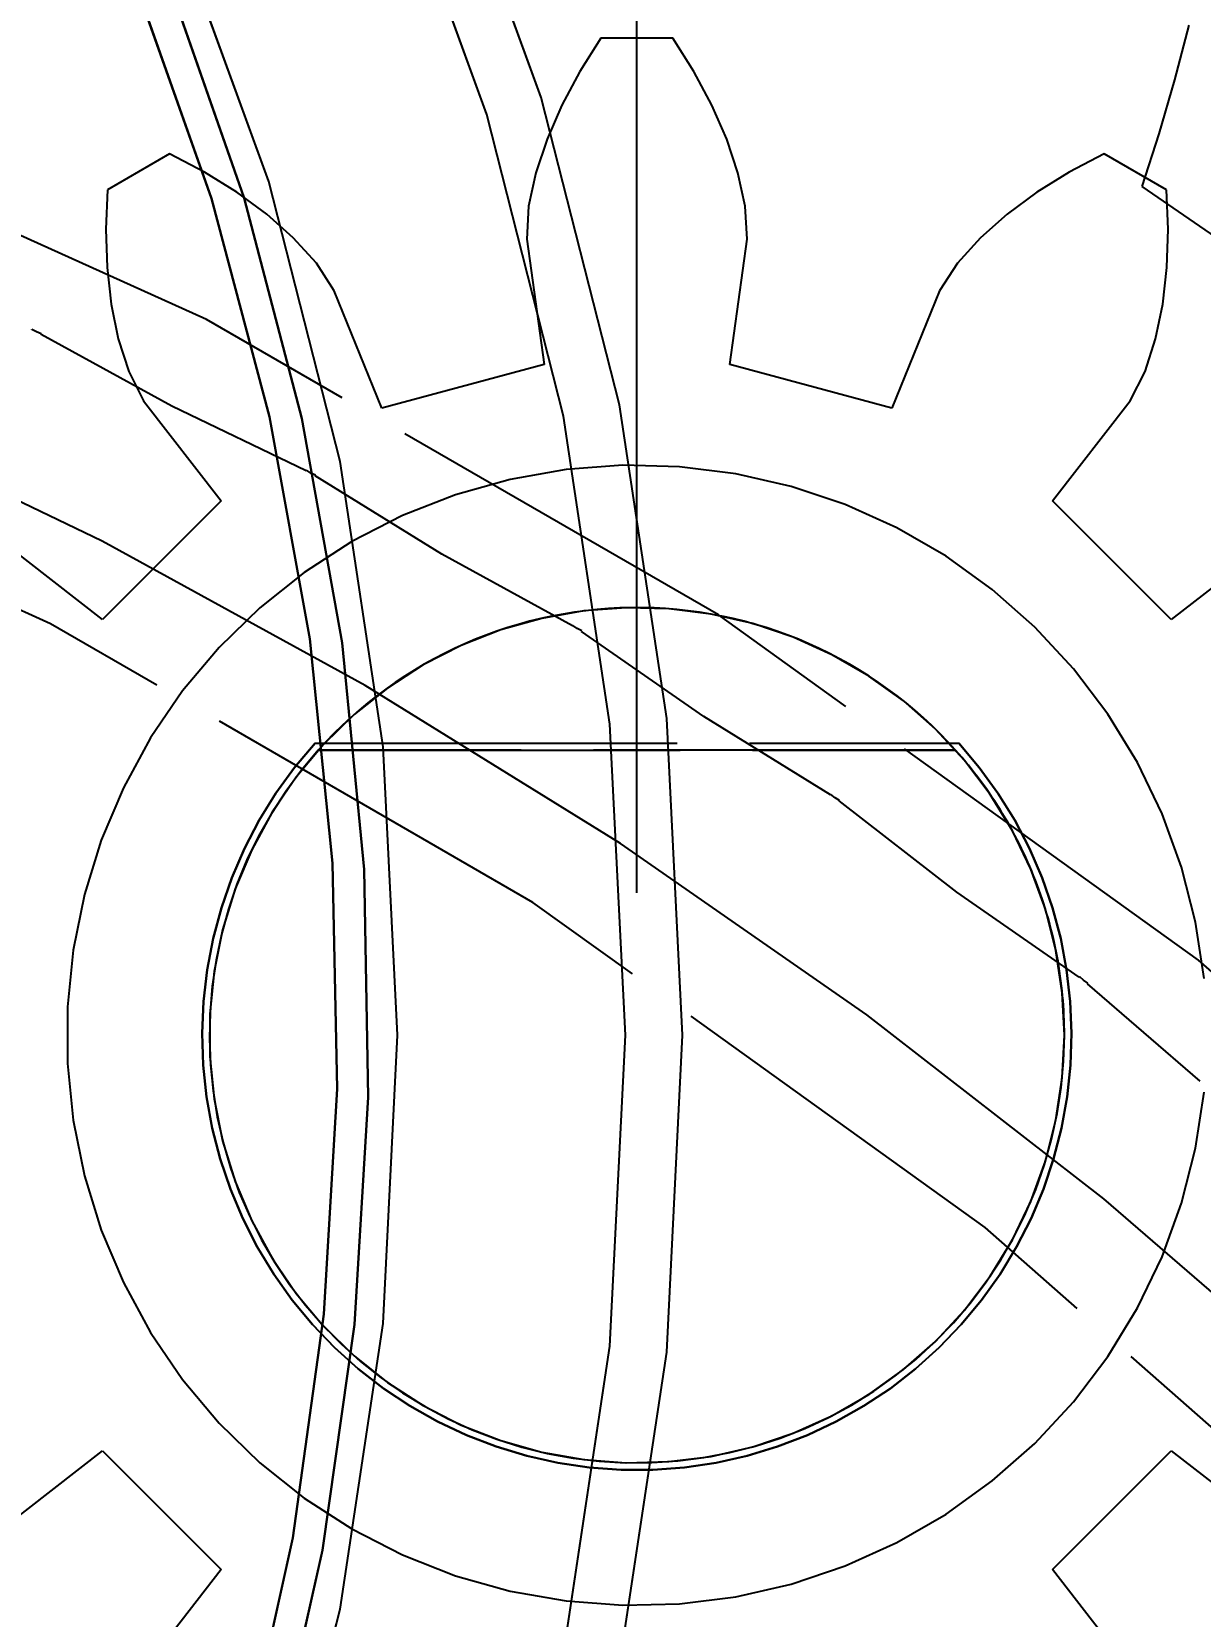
# Model space of a CAD drawing. Header units: millimetres. Extents: x -9 to 243, y -53 to 196.
# Drawn here: x 34.13 to 38.23, y 143.66 to 149.22 of the extents above; entities that cross this region are included whole.
import ezdxf

# ---------------------------------------------------------------- set-up
doc = ezdxf.new("R2010")
doc.units = ezdxf.units.MM
doc.linetypes.add('DASHED', pattern=[1.524, 1.27, -0.254])
for name, color, linetype in [('DIMS', 3, 'CONTINUOUS'), ('HIDDEN', 8, 'DASHED'), ('VISIBLE', 7, 'CONTINUOUS')]:
    doc.layers.add(name, color=color, linetype=linetype)
doc.styles.add('OpenSansCondensed-Light', font='OpenSansCondensed-Light.ttf')
doc.dimstyles.new('EZDXF', dxfattribs={"dimtxt": 0.25, "dimasz": 0.175, "dimexe": 0.375, "dimexo": 0.125, "dimgap": 0.1, "dimtad": 1, "dimlfac": 100, "dimzin": 12, "dimdsep": 46, "dimtxsty": 'OpenSansCondensed-Light', "dimblk": 'ARCHTICK', "dimcen": 2.5, "dimazin": 3, "dimtfac": 0.5, "dimtmove": 2, "dimatfit": 3})

# ---------------------------------------------------------------- blocks, each defined once
blk = doc.blocks.new('_ARCHTICK')
at = {"color": 0, "linetype": 'BYBLOCK', "const_width": 0.15}
blk.add_lwpolyline([(-0.5, -0.5), (0.5, 0.5)], dxfattribs=at)

msp = doc.modelspace()

# ---------------------------------------------------------------- linework, layer by layer
at = {"layer": 'HIDDEN'}
for points in [[(36.41, 145.7), (36.35454, 146.81118), (36.18872, 147.91131), (35.91419, 148.98947), (35.53367, 150.03493), (35.05095, 151.03731), (34.47082, 151.98665), (33.79906, 152.87351), (33.04232, 153.68907), (32.20815, 154.42524), (31.30482, 155.07469)], [(36.21, 145.7), (36.15554, 146.79126), (35.99269, 147.87168), (35.72308, 148.93052), (35.34938, 149.95725), (34.87531, 150.94166), (34.30558, 151.87399), (33.64585, 152.74495), (32.90268, 153.5459), (32.08345, 154.26887), (31.19631, 154.90668)], [(32.70194, 138.94188), (33.21478, 139.55461), (33.67737, 140.2061), (34.0868, 140.89224), (34.44049, 141.60872), (34.73619, 142.35101), (34.97206, 143.11442), (35.14659, 143.89415), (35.25869, 144.68526), (35.30765, 145.48278), (35.29317, 146.28167), (35.21533, 147.07689), (35.07462, 147.86342), (34.87194, 148.6363), (34.60856, 149.39066), (34.28614, 150.12174), (33.90671, 150.82493), (33.47268, 151.49578), (32.98678, 152.13008), (32.45206, 152.72381), (31.87192, 153.27323), (31.25, 153.77487)], [(32.07613, 138.46077), (32.63003, 139.02635), (33.13722, 139.63417), (33.59448, 140.2804), (33.99892, 140.96093), (34.34798, 141.67146), (34.63945, 142.40748), (34.87149, 143.16436), (35.04261, 143.93728), (35.15176, 144.72136), (35.19822, 145.51163), (35.18171, 146.3031), (35.10233, 147.09075), (34.96058, 147.86959), (34.75737, 148.63471), (34.49397, 149.38124), (34.17206, 150.10448), (33.79367, 150.79983), (33.3612, 151.4629), (32.87738, 152.08949), (32.34528, 152.67563), (31.76827, 153.21762), (31.15, 153.71202)], [(35.41, 145.7), (35.35951, 146.71161), (35.20855, 147.71316), (34.95862, 148.69471), (34.6122, 149.6465), (34.17273, 150.55906), (33.64459, 151.42333), (33.03301, 152.23072), (32.34409, 152.97321), (31.58466, 153.64341)], [(46.05207, 129.7), (45.9487, 131.77122), (45.63961, 133.82185), (45.12789, 135.83152), (44.41861, 137.78025), (43.51882, 139.64867), (42.43747, 141.41822), (41.18531, 143.07131), (39.77477, 144.59151), (38.21988, 145.96371), (36.53608, 147.17428), (34.74012, 148.21117), (32.84985, 149.0641), (30.88404, 149.72457), (28.86224, 150.18604), (26.80454, 150.4439), (24.73139, 150.4956), (22.66339, 150.34063), (20.6211, 149.98052), (18.62482, 149.41885), (16.69438, 148.66121), (14.84897, 147.71512), (13.10693, 146.58999)], [(46.05207, 129.7), (45.9487, 131.77122), (45.63961, 133.82185), (45.12789, 135.83152), (44.41861, 137.78025), (43.51882, 139.64867), (42.43747, 141.41822), (41.18531, 143.07131), (39.77477, 144.59151), (38.21988, 145.96371), (36.53608, 147.17428), (34.74012, 148.21117), (32.84985, 149.0641), (30.88404, 149.72457), (28.86224, 150.18604), (26.80454, 150.4439), (24.73139, 150.4956), (22.66339, 150.34063), (20.6211, 149.98052), (18.62482, 149.41885), (16.69438, 148.66121), (14.84897, 147.71512), (13.10693, 146.58999)], [(44.85207, 129.7), (44.75466, 131.65174), (44.46341, 133.58407), (43.9812, 135.47781), (43.31284, 137.31412), (42.46496, 139.07477), (41.44599, 140.74224), (40.26605, 142.29997), (38.93688, 143.73247), (37.47169, 145.02551), (35.88503, 146.16624), (34.19267, 147.14333), (32.41144, 147.94705), (30.55903, 148.56942), (28.65386, 149.00427), (26.71486, 149.24726), (24.76131, 149.29597), (22.81261, 149.14994), (20.88813, 148.8106), (19.007, 148.28134), (17.18792, 147.5674), (15.44897, 146.67589), (13.80742, 145.61566), (12.27959, 144.39726)], [(44.85207, 129.7), (44.75466, 131.65174), (44.46341, 133.58407), (43.9812, 135.47781), (43.31284, 137.31412), (42.46496, 139.07477), (41.44599, 140.74224), (40.26605, 142.29997), (38.93688, 143.73247), (37.47169, 145.02551), (35.88503, 146.16624), (34.19267, 147.14333), (32.41144, 147.94705), (30.55903, 148.56942), (28.65386, 149.00427), (26.71486, 149.24726), (24.76131, 149.29597), (22.81261, 149.14994), (20.88813, 148.8106), (19.007, 148.28134), (17.18792, 147.5674), (15.44897, 146.67589), (13.80742, 145.61566), (12.27959, 144.39726)], [(38.13739, 149.05142), (38.18759, 149.24316)], [(38.13739, 149.05142), (38.18759, 149.24316)], [(36.12397, 149.19773), (36.0499, 149.0806)], [(36.12397, 149.19773), (36.0499, 149.0806)], [(36.37603, 149.19773), (36.12397, 149.19773)], [(36.37603, 149.19773), (36.12397, 149.19773)], [(36.4501, 149.0806), (36.37603, 149.19773)], [(36.4501, 149.0806), (36.37603, 149.19773)], [(36.0499, 149.0806), (35.98671, 148.96242)], [(36.0499, 149.0806), (35.98671, 148.96242)], [(36.51329, 148.96242), (36.4501, 149.0806)], [(36.51329, 148.96242), (36.4501, 149.0806)], [(38.08245, 148.86265), (38.13739, 149.05142)], [(38.08245, 148.86265), (38.13739, 149.05142)], [(35.98671, 148.96242), (35.93492, 148.84379)], [(35.98671, 148.96242), (35.93492, 148.84379)], [(36.56508, 148.84379), (36.51329, 148.96242)], [(36.56508, 148.84379), (36.51329, 148.96242)], [(35.93492, 148.84379), (35.89542, 148.72534)], [(35.93492, 148.84379), (35.89542, 148.72534)], [(36.60458, 148.72534), (36.56508, 148.84379)], [(36.60458, 148.72534), (36.56508, 148.84379)], [(38.02246, 148.67709), (38.08245, 148.86265)], [(38.02246, 148.67709), (38.08245, 148.86265)], [(34.61028, 148.79214), (34.39199, 148.66611)], [(34.61028, 148.79214), (34.39199, 148.66611)], [(34.73299, 148.72773), (34.61028, 148.79214)], [(34.73299, 148.72773), (34.61028, 148.79214)], [(37.88972, 148.79214), (37.76701, 148.72773)], [(37.88972, 148.79214), (37.76701, 148.72773)], [(38.10801, 148.66611), (37.88972, 148.79214)], [(38.10801, 148.66611), (37.88972, 148.79214)], [(34.84681, 148.65698), (34.73299, 148.72773)], [(34.84681, 148.65698), (34.73299, 148.72773)], [(35.89542, 148.72534), (35.86987, 148.60782)], [(35.89542, 148.72534), (35.86987, 148.60782)], [(36.63013, 148.60782), (36.60458, 148.72534)], [(36.63013, 148.60782), (36.60458, 148.72534)], [(37.76701, 148.72773), (37.65319, 148.65698)], [(37.76701, 148.72773), (37.65319, 148.65698)], [(34.39199, 148.66611), (34.38641, 148.52763)], [(34.39199, 148.66611), (34.38641, 148.52763)], [(34.95097, 148.58014), (34.84681, 148.65698)], [(34.95097, 148.58014), (34.84681, 148.65698)], [(37.65319, 148.65698), (37.54903, 148.58014)], [(37.65319, 148.65698), (37.54903, 148.58014)], [(38.36853, 148.43952), (38.02246, 148.67709)], [(38.36853, 148.43952), (38.02246, 148.67709)], [(38.11359, 148.52763), (38.10801, 148.66611)], [(38.11359, 148.52763), (38.10801, 148.66611)], [(35.86987, 148.60782), (35.86368, 148.49248)], [(35.86987, 148.60782), (35.86368, 148.49248)], [(36.63632, 148.49248), (36.63013, 148.60782)], [(36.63632, 148.49248), (36.63013, 148.60782)], [(35.04441, 148.49732), (34.95097, 148.58014)], [(35.04441, 148.49732), (34.95097, 148.58014)], [(37.54903, 148.58014), (37.45559, 148.49732)], [(37.54903, 148.58014), (37.45559, 148.49732)], [(34.38641, 148.52763), (34.39077, 148.39369)], [(34.38641, 148.52763), (34.39077, 148.39369)], [(35.12529, 148.40831), (35.04441, 148.49732)], [(35.12529, 148.40831), (35.04441, 148.49732)], [(35.86368, 148.49248), (35.92453, 148.05259)], [(35.86368, 148.49248), (35.92453, 148.05259)], [(36.57547, 148.05259), (36.63632, 148.49248)], [(36.57547, 148.05259), (36.63632, 148.49248)], [(37.45559, 148.49732), (37.37471, 148.40831)], [(37.45559, 148.49732), (37.37471, 148.40831)], [(38.10923, 148.39369), (38.11359, 148.52763)], [(38.10923, 148.39369), (38.11359, 148.52763)], [(34.39077, 148.39369), (34.40524, 148.26506)], [(34.39077, 148.39369), (34.40524, 148.26506)], [(35.18832, 148.31152), (35.12529, 148.40831)], [(35.18832, 148.31152), (35.12529, 148.40831)], [(37.37471, 148.40831), (37.31168, 148.31152)], [(37.37471, 148.40831), (37.31168, 148.31152)], [(38.09476, 148.26506), (38.10923, 148.39369)], [(38.09476, 148.26506), (38.10923, 148.39369)], [(35.35556, 147.90014), (35.18832, 148.31152)], [(35.35556, 147.90014), (35.18832, 148.31152)], [(37.31168, 148.31152), (37.14444, 147.90014)], [(37.31168, 148.31152), (37.14444, 147.90014)], [(34.40524, 148.26506), (34.43025, 148.14273)], [(34.40524, 148.26506), (34.43025, 148.14273)], [(38.06975, 148.14273), (38.09476, 148.26506)], [(38.06975, 148.14273), (38.09476, 148.26506)], [(34.12651, 148.17451), (34.12744, 148.1762)], [(34.12651, 148.17451), (34.12744, 148.1762)], [(34.14344, 148.16743), (34.12744, 148.1762)], [(34.14344, 148.16743), (34.12744, 148.1762)], [(34.16028, 148.16039), (34.14344, 148.16743)], [(34.16028, 148.16039), (34.14344, 148.16743)], [(34.15953, 148.1586), (34.16028, 148.16039)], [(34.15953, 148.1586), (34.16028, 148.16039)], [(34.61802, 147.90718), (34.15953, 148.1586)], [(34.61802, 147.90718), (34.15953, 148.1586)], [(34.43025, 148.14273), (34.46689, 148.02818)], [(34.43025, 148.14273), (34.46689, 148.02818)], [(38.03311, 148.02818), (38.06975, 148.14273)], [(38.03311, 148.02818), (38.06975, 148.14273)], [(35.92453, 148.05259), (35.35556, 147.90014)], [(35.92453, 148.05259), (35.35556, 147.90014)], [(37.14444, 147.90014), (36.57547, 148.05259)], [(37.14444, 147.90014), (36.57547, 148.05259)], [(34.46689, 148.02818), (34.51919, 147.9252)], [(34.46689, 148.02818), (34.51919, 147.9252)], [(37.98081, 147.9252), (38.03311, 148.02818)], [(37.98081, 147.9252), (38.03311, 148.02818)], [(34.51919, 147.9252), (34.79184, 147.57467)], [(34.51919, 147.9252), (34.79184, 147.57467)], [(37.70816, 147.57467), (37.98081, 147.9252)], [(37.70816, 147.57467), (37.98081, 147.9252)], [(34.37393, 147.43277), (33.42536, 147.88958)], [(34.37393, 147.43277), (33.42536, 147.88958)], [(35.08914, 147.6803), (34.61802, 147.90718)], [(35.08914, 147.6803), (34.61802, 147.90718)], [(38.24006, 145.89914), (38.21034, 146.09629), (38.16115, 146.28951), (38.09295, 146.47687), (38.00644, 146.65651), (37.90248, 146.82664), (37.78209, 146.98558), (37.64647, 147.13173), (37.49698, 147.26366), (37.33509, 147.38005), (37.16242, 147.47974), (36.98068, 147.56175), (36.79168, 147.62525), (36.5973, 147.66962), (36.39946, 147.69441), (36.20014, 147.69938), (36.00131, 147.68448), (35.80496, 147.64986), (35.61303, 147.59585), (35.42743, 147.52301), (35.25, 147.43205), (35.08251, 147.32388), (34.92663, 147.19956), (34.7839, 147.06035), (34.65573, 146.90761), (34.54342, 146.74287), (34.44806, 146.56777), (34.37061, 146.38404), (34.31185, 146.19351), (34.27234, 145.99808), (34.25249, 145.79969), (34.25249, 145.60031), (34.27234, 145.40192), (34.31185, 145.20649), (34.37061, 145.01596), (34.44806, 144.83223), (34.54342, 144.65713), (34.65573, 144.49239), (34.7839, 144.33965), (34.92663, 144.20044), (35.08251, 144.07612), (35.25, 143.96795), (35.42743, 143.87699), (35.61303, 143.80415), (35.80496, 143.75014), (36.00131, 143.71552), (36.20014, 143.70062), (36.39946, 143.70559), (36.5973, 143.73038), (36.79168, 143.77475), (36.98068, 143.83825), (37.16242, 143.92026), (37.33509, 144.01995), (37.49698, 144.13634), (37.64647, 144.26827), (37.78209, 144.41442), (37.90248, 144.57336), (38.00644, 144.74349), (38.09295, 144.92313), (38.16115, 145.11049), (38.21034, 145.30371), (38.24006, 145.50086)], [(38.24006, 145.89914), (38.21034, 146.09629), (38.16115, 146.28951), (38.09295, 146.47687), (38.00644, 146.65651), (37.90248, 146.82664), (37.78209, 146.98558), (37.64647, 147.13173), (37.49698, 147.26366), (37.33509, 147.38005), (37.16242, 147.47974), (36.98068, 147.56175), (36.79168, 147.62525), (36.5973, 147.66962), (36.39946, 147.69441), (36.20014, 147.69938), (36.00131, 147.68448), (35.80496, 147.64986), (35.61303, 147.59585), (35.42743, 147.52301), (35.25, 147.43205), (35.08251, 147.32388), (34.92663, 147.19956), (34.7839, 147.06035), (34.65573, 146.90761), (34.54342, 146.74287), (34.44806, 146.56777), (34.37061, 146.38404), (34.31185, 146.19351), (34.27234, 145.99808), (34.25249, 145.79969), (34.25249, 145.60031), (34.27234, 145.40192), (34.31185, 145.20649), (34.37061, 145.01596), (34.44806, 144.83223), (34.54342, 144.65713), (34.65573, 144.49239), (34.7839, 144.33965), (34.92663, 144.20044), (35.08251, 144.07612), (35.25, 143.96795), (35.42743, 143.87699), (35.61303, 143.80415), (35.80496, 143.75014), (36.00131, 143.71552), (36.20014, 143.70062), (36.39946, 143.70559), (36.5973, 143.73038), (36.79168, 143.77475), (36.98068, 143.83825), (37.16242, 143.92026), (37.33509, 144.01995), (37.49698, 144.13634), (37.64647, 144.26827), (37.78209, 144.41442), (37.90248, 144.57336), (38.00644, 144.74349), (38.09295, 144.92313), (38.16115, 145.11049), (38.21034, 145.30371), (38.24006, 145.50086)], [(35.08914, 147.6803), (35.09016, 147.68194)], [(35.08914, 147.6803), (35.09016, 147.68194)], [(35.10568, 147.67234), (35.09016, 147.68194)], [(35.10568, 147.67234), (35.09016, 147.68194)], [(35.12212, 147.66442), (35.10568, 147.67234)], [(35.12212, 147.66442), (35.10568, 147.67234)], [(35.12128, 147.66268), (35.12212, 147.66442)], [(35.12128, 147.66268), (35.12212, 147.66442)], [(35.56586, 147.3874), (35.12128, 147.66268)], [(35.56586, 147.3874), (35.12128, 147.66268)], [(34.79184, 147.57467), (34.37533, 147.15816)], [(34.79184, 147.57467), (34.37533, 147.15816)], [(38.12467, 147.15816), (37.70816, 147.57467)], [(38.12467, 147.15816), (37.70816, 147.57467)], [(34.37533, 147.15816), (34.0248, 147.43081)], [(34.37533, 147.15816), (34.0248, 147.43081)], [(35.29707, 146.92654), (34.37393, 147.43277)], [(35.29707, 146.92654), (34.37393, 147.43277)], [(38.4752, 147.43081), (38.12467, 147.15816)], [(38.4752, 147.43081), (38.12467, 147.15816)], [(36.02435, 147.13598), (35.56586, 147.3874)], [(36.02435, 147.13598), (35.56586, 147.3874)], [(37.75, 145.7), (37.74255, 145.84935), (37.72026, 145.99722), (37.68336, 146.14213), (37.63221, 146.28265), (37.56733, 146.41738), (37.48936, 146.54498), (37.39907, 146.66418), (37.29736, 146.7738), (37.18523, 146.87275), (37.06382, 146.96004), (36.93432, 147.03481), (36.79801, 147.09631), (36.65626, 147.14394), (36.51047, 147.17721), (36.3621, 147.19581), (36.2126, 147.19953), (36.06348, 147.18836), (35.91622, 147.16239), (35.77227, 147.12189), (35.63307, 147.06726), (35.5, 146.99904), (35.37438, 146.91791), (35.25747, 146.82467), (35.15042, 146.72026), (35.0543, 146.60571), (34.97006, 146.48215), (34.89855, 146.35083), (34.84046, 146.21303), (34.79638, 146.07014), (34.76675, 145.92356), (34.75186, 145.77477), (34.75186, 145.62523), (34.76675, 145.47644), (34.79638, 145.32986), (34.84046, 145.18697), (34.89855, 145.04917), (34.97006, 144.91785), (35.0543, 144.79429), (35.15042, 144.67974), (35.25747, 144.57533), (35.37438, 144.48209), (35.5, 144.40096), (35.63307, 144.33274), (35.77227, 144.27811), (35.91622, 144.23761), (36.06348, 144.21164), (36.2126, 144.20047), (36.3621, 144.20419), (36.51047, 144.22279), (36.65626, 144.25606), (36.79801, 144.30369), (36.93432, 144.36519), (37.06382, 144.43996), (37.18523, 144.52725), (37.29736, 144.6262), (37.39907, 144.73582), (37.48936, 144.85502), (37.56733, 144.98262), (37.63221, 145.11735), (37.68336, 145.25787), (37.72026, 145.40278), (37.74255, 145.55065), (37.75, 145.7)], [(37.75, 145.7), (37.74255, 145.84935), (37.72026, 145.99722), (37.68336, 146.14213), (37.63221, 146.28265), (37.56733, 146.41738), (37.48936, 146.54498), (37.39907, 146.66418), (37.29736, 146.7738), (37.18523, 146.87275), (37.06382, 146.96004), (36.93432, 147.03481), (36.79801, 147.09631), (36.65626, 147.14394), (36.51047, 147.17721), (36.3621, 147.19581), (36.2126, 147.19953), (36.06348, 147.18836), (35.91622, 147.16239), (35.77227, 147.12189), (35.63307, 147.06726), (35.5, 146.99904), (35.37438, 146.91791), (35.25747, 146.82467), (35.15042, 146.72026), (35.0543, 146.60571), (34.97006, 146.48215), (34.89855, 146.35083), (34.84046, 146.21303), (34.79638, 146.07014), (34.76675, 145.92356), (34.75186, 145.77477), (34.75186, 145.62523), (34.76675, 145.47644), (34.79638, 145.32986), (34.84046, 145.18697), (34.89855, 145.04917), (34.97006, 144.91785), (35.0543, 144.79429), (35.15042, 144.67974), (35.25747, 144.57533), (35.37438, 144.48209), (35.5, 144.40096), (35.63307, 144.33274), (35.77227, 144.27811), (35.91622, 144.23761), (36.06348, 144.21164), (36.2126, 144.20047), (36.3621, 144.20419), (36.51047, 144.22279), (36.65626, 144.25606), (36.79801, 144.30369), (36.93432, 144.36519), (37.06382, 144.43996), (37.18523, 144.52725), (37.29736, 144.6262), (37.39907, 144.73582), (37.48936, 144.85502), (37.56733, 144.98262), (37.63221, 145.11735), (37.68336, 145.25787), (37.72026, 145.40278), (37.74255, 145.55065), (37.75, 145.7)], [(37.75, 145.7), (37.74255, 145.84935), (37.72026, 145.99722), (37.68336, 146.14213), (37.63221, 146.28265), (37.56733, 146.41738), (37.48936, 146.54498), (37.39907, 146.66418), (37.29736, 146.7738), (37.18523, 146.87275), (37.06382, 146.96004), (36.93432, 147.03481), (36.79801, 147.09631), (36.65626, 147.14394), (36.51047, 147.17721), (36.3621, 147.19581), (36.2126, 147.19953), (36.06348, 147.18836), (35.91622, 147.16239), (35.77227, 147.12189), (35.63307, 147.06726), (35.5, 146.99904), (35.37438, 146.91791), (35.25747, 146.82467), (35.15042, 146.72026), (35.0543, 146.60571), (34.97006, 146.48215), (34.89855, 146.35083), (34.84046, 146.21303), (34.79638, 146.07014), (34.76675, 145.92356), (34.75186, 145.77477), (34.75186, 145.62523), (34.76675, 145.47644), (34.79638, 145.32986), (34.84046, 145.18697), (34.89855, 145.04917), (34.97006, 144.91785), (35.0543, 144.79429), (35.15042, 144.67974), (35.25747, 144.57533), (35.37438, 144.48209), (35.5, 144.40096), (35.63307, 144.33274), (35.77227, 144.27811), (35.91622, 144.23761), (36.06348, 144.21164), (36.2126, 144.20047), (36.3621, 144.20419), (36.51047, 144.22279), (36.65626, 144.25606), (36.79801, 144.30369), (36.93432, 144.36519), (37.06382, 144.43996), (37.18523, 144.52725), (37.29736, 144.6262), (37.39907, 144.73582), (37.48936, 144.85502), (37.56733, 144.98262), (37.63221, 145.11735), (37.68336, 145.25787), (37.72026, 145.40278), (37.74255, 145.55065), (37.75, 145.7)], [(37.36803, 146.7), (37.34094, 146.72949), (37.31306, 146.75825), (37.28443, 146.78625), (37.25506, 146.81348), (37.22498, 146.83992), (37.1942, 146.86554), (37.16274, 146.89033), (37.13064, 146.91428), (37.09791, 146.93736), (37.06457, 146.95955), (37.03065, 146.98085), (36.99618, 147.00124), (36.96118, 147.02069), (36.92566, 147.03921), (36.88967, 147.05677), (36.85322, 147.07336), (36.81634, 147.08898), (36.77905, 147.1036), (36.74139, 147.11723), (36.70338, 147.12984), (36.66505, 147.14144), (36.62642, 147.152), (36.58752, 147.16153), (36.54838, 147.17002), (36.50903, 147.17747), (36.46949, 147.18385), (36.4298, 147.18919), (36.38997, 147.19345), (36.35005, 147.19666), (36.31006, 147.1988), (36.27002, 147.19987), (36.22998, 147.19987), (36.18994, 147.1988), (36.14995, 147.19666), (36.11003, 147.19345), (36.0702, 147.18919), (36.03051, 147.18385), (35.99097, 147.17747), (35.95162, 147.17002), (35.91248, 147.16153), (35.87358, 147.152), (35.83495, 147.14144), (35.79662, 147.12984), (35.75861, 147.11723), (35.72095, 147.1036), (35.68366, 147.08898), (35.64678, 147.07336), (35.61033, 147.05677), (35.57434, 147.03921), (35.53882, 147.02069), (35.50382, 147.00124), (35.46935, 146.98085), (35.43543, 146.95955), (35.40209, 146.93736), (35.36936, 146.91428), (35.33726, 146.89033), (35.3058, 146.86554), (35.27502, 146.83992), (35.24494, 146.81348), (35.21557, 146.78625), (35.18694, 146.75825), (35.15906, 146.72949), (35.13197, 146.7)], [(36.02435, 147.13598), (36.02545, 147.13757)], [(36.02435, 147.13598), (36.02545, 147.13757)], [(36.04044, 147.12715), (36.02545, 147.13757)], [(36.04044, 147.12715), (36.02545, 147.13757)], [(36.05644, 147.11838), (36.04044, 147.12715)], [(36.05644, 147.11838), (36.04044, 147.12715)], [(36.05551, 147.11668), (36.05644, 147.11838)], [(36.05551, 147.11668), (36.05644, 147.11838)], [(36.48494, 146.81833), (36.05551, 147.11668)], [(36.48494, 146.81833), (36.05551, 147.11668)], [(36.1922, 146.3723), (35.29707, 146.92654)], [(36.1922, 146.3723), (35.29707, 146.92654)], [(36.92952, 146.54306), (36.48494, 146.81833)], [(36.92952, 146.54306), (36.48494, 146.81833)], [(35.12084, 146.725), (35.04884, 146.6396), (34.98328, 146.54915), (34.92452, 146.45415), (34.87288, 146.3551), (34.82862, 146.25253), (34.79198, 146.14701), (34.76317, 146.03908), (34.74234, 145.92933), (34.7296, 145.81836), (34.72501, 145.70675), (34.72861, 145.5951), (34.74037, 145.48401), (34.76023, 145.37409), (34.78809, 145.26591), (34.82378, 145.16006), (34.86713, 145.05711), (34.9179, 144.95761), (34.97582, 144.86209), (35.04058, 144.77107), (35.11182, 144.68503), (35.18917, 144.60444), (35.27221, 144.52972), (35.3605, 144.46129), (35.45356, 144.3995), (35.55089, 144.34469), (35.65198, 144.29715), (35.75627, 144.25714), (35.86321, 144.22487), (35.97223, 144.20051), (36.08274, 144.1842), (36.19415, 144.17602), (36.30585, 144.17602), (36.41726, 144.1842), (36.52777, 144.20051), (36.63679, 144.22487), (36.74373, 144.25714), (36.84802, 144.29715), (36.94911, 144.34469), (37.04644, 144.3995), (37.1395, 144.46129), (37.22779, 144.52972), (37.31083, 144.60444), (37.38818, 144.68503), (37.45942, 144.77107), (37.52418, 144.86209), (37.5821, 144.95761), (37.63287, 145.05711), (37.67622, 145.16006), (37.71191, 145.26591), (37.73977, 145.37409), (37.75963, 145.48401), (37.77139, 145.5951), (37.77499, 145.70675), (37.7704, 145.81836), (37.75766, 145.92933), (37.73683, 146.03908), (37.70802, 146.14701), (37.67138, 146.25253), (37.62712, 146.3551), (37.57548, 146.45415), (37.51672, 146.54915), (37.45116, 146.6396), (37.37916, 146.725)], [(37.37916, 146.725), (37.45116, 146.6396), (37.51672, 146.54915), (37.57548, 146.45415), (37.62712, 146.3551), (37.67138, 146.25253), (37.70802, 146.14701), (37.73683, 146.03908), (37.75766, 145.92933), (37.7704, 145.81836), (37.77499, 145.70675), (37.77139, 145.5951), (37.75963, 145.48401), (37.73977, 145.37409), (37.71191, 145.26591), (37.67622, 145.16006), (37.63287, 145.05711), (37.5821, 144.95761), (37.52418, 144.86209), (37.45942, 144.77107), (37.38818, 144.68503), (37.31083, 144.60444), (37.22779, 144.52972), (37.1395, 144.46129), (37.04644, 144.3995), (36.94911, 144.34469), (36.84802, 144.29715), (36.74373, 144.25714), (36.63679, 144.22487), (36.52777, 144.20051), (36.41726, 144.1842), (36.30585, 144.17602), (36.19415, 144.17602), (36.08274, 144.1842), (35.97223, 144.20051), (35.86321, 144.22487), (35.75627, 144.25714), (35.65198, 144.29715), (35.55089, 144.34469), (35.45356, 144.3995), (35.3605, 144.46129), (35.27221, 144.52972), (35.18917, 144.60444), (35.11182, 144.68503), (35.04058, 144.77107), (34.97582, 144.86209), (34.9179, 144.95761), (34.86713, 145.05711), (34.82378, 145.16006), (34.78809, 145.26591), (34.76023, 145.37409), (34.74037, 145.48401), (34.72861, 145.5951), (34.72501, 145.70675), (34.7296, 145.81836), (34.74234, 145.92933), (34.76317, 146.03908), (34.79198, 146.14701), (34.82862, 146.25253), (34.87288, 146.3551), (34.92452, 146.45415), (34.98328, 146.54915), (35.04884, 146.6396), (35.12084, 146.725)], [(35.13197, 146.7), (35.07267, 146.62945), (35.01781, 146.5554), (34.9676, 146.47811), (34.92224, 146.39789), (34.88189, 146.31504), (34.8467, 146.22986), (34.81681, 146.14268), (34.79233, 146.05383), (34.77335, 145.96365), (34.75995, 145.87247), (34.75217, 145.78064), (34.75004, 145.6885), (34.75358, 145.59641), (34.76277, 145.50471), (34.77757, 145.41374), (34.79793, 145.32386), (34.82377, 145.2354), (34.85499, 145.14869), (34.89148, 145.06406), (34.9331, 144.98183), (34.97969, 144.90232), (35.03107, 144.82581), (35.08705, 144.7526), (35.14743, 144.68297), (35.21197, 144.61718), (35.28042, 144.55548), (35.35254, 144.4981), (35.42804, 144.44525), (35.50665, 144.39715), (35.58806, 144.35395), (35.67197, 144.31585), (35.75807, 144.28296), (35.84602, 144.25542), (35.93549, 144.23334), (36.02615, 144.2168), (36.11766, 144.20585), (36.20967, 144.20054), (36.30183, 144.2009), (36.39379, 144.20691), (36.48521, 144.21856), (36.57574, 144.2358), (36.66505, 144.25856), (36.75278, 144.28677), (36.83862, 144.32032), (36.92224, 144.35907), (37.00332, 144.40288), (37.08155, 144.45159), (37.15665, 144.50502), (37.22832, 144.56295), (37.2963, 144.62517), (37.36033, 144.69146), (37.42017, 144.76155), (37.4756, 144.83518), (37.52639, 144.91208), (37.57237, 144.99195), (37.61336, 145.07449), (37.6492, 145.1594), (37.67975, 145.24635), (37.70492, 145.335), (37.72458, 145.42504), (37.73869, 145.51612), (37.74717, 145.60788), (37.75, 145.7)], [(35.12084, 146.725), (37.37916, 146.725)], [(35.12084, 146.725), (37.37916, 146.725)], [(37.36803, 146.7), (35.13197, 146.7)], [(35.13197, 146.7), (37.36803, 146.7)], [(37.75, 145.7), (37.7499, 145.71737), (37.7496, 145.73475), (37.74909, 145.75211), (37.74839, 145.76947), (37.74749, 145.78682), (37.74638, 145.80416), (37.74507, 145.82149), (37.74356, 145.8388), (37.74186, 145.85609), (37.73995, 145.87336), (37.73784, 145.8906), (37.73553, 145.90782), (37.73303, 145.92502), (37.73032, 145.94218), (37.72742, 145.95931), (37.72431, 145.9764), (37.72101, 145.99346), (37.71752, 146.01048), (37.71382, 146.02746), (37.70993, 146.04439), (37.70584, 146.06128), (37.70156, 146.07811), (37.69708, 146.0949), (37.69241, 146.11164), (37.68755, 146.12832), (37.68249, 146.14494), (37.67724, 146.1615), (37.6718, 146.178), (37.66617, 146.19444), (37.66035, 146.21081), (37.65433, 146.22711), (37.64814, 146.24334), (37.64175, 146.2595), (37.63517, 146.27558), (37.62841, 146.29159), (37.62147, 146.30751), (37.61434, 146.32336), (37.60703, 146.33912), (37.59954, 146.35479), (37.59186, 146.37038), (37.58401, 146.38588), (37.57597, 146.40128), (37.56776, 146.41659), (37.55937, 146.43181), (37.55081, 146.44693), (37.54207, 146.46194), (37.53316, 146.47686), (37.52407, 146.49167), (37.51482, 146.50637), (37.50539, 146.52097), (37.4958, 146.53545), (37.48604, 146.54983), (37.47611, 146.56409), (37.46602, 146.57823), (37.45577, 146.59226), (37.44535, 146.60616), (37.43478, 146.61995), (37.42404, 146.63361), (37.41315, 146.64714), (37.4021, 146.66055), (37.3909, 146.67383), (37.37954, 146.68698), (37.36803, 146.7)], [(36.92952, 146.54306), (36.93071, 146.54459)], [(36.92952, 146.54306), (36.93071, 146.54459)], [(36.94512, 146.5334), (36.93071, 146.54459)], [(36.94512, 146.5334), (36.93071, 146.54459)], [(36.96064, 146.52379), (36.94512, 146.5334)], [(36.96064, 146.52379), (36.94512, 146.5334)], [(36.95962, 146.52215), (36.96064, 146.52379)], [(36.95962, 146.52215), (36.96064, 146.52379)], [(37.37271, 146.20155), (36.95962, 146.52215)], [(37.37271, 146.20155), (36.95962, 146.52215)], [(37.05684, 145.77158), (36.1922, 146.3723)], [(37.05684, 145.77158), (36.1922, 146.3723)], [(37.80214, 145.9032), (37.37271, 146.20155)], [(37.80214, 145.9032), (37.37271, 146.20155)], [(37.80214, 145.9032), (37.80341, 145.90466)], [(37.80214, 145.9032), (37.80341, 145.90466)], [(37.81721, 145.89273), (37.80341, 145.90466)], [(37.81721, 145.89273), (37.80341, 145.90466)], [(37.8322, 145.88231), (37.81721, 145.89273)], [(37.8322, 145.88231), (37.81721, 145.89273)], [(37.8311, 145.88073), (37.8322, 145.88231)], [(37.8311, 145.88073), (37.8322, 145.88231)], [(38.22669, 145.53877), (37.8311, 145.88073)], [(38.22669, 145.53877), (37.8311, 145.88073)], [(37.88857, 145.12608), (37.05684, 145.77158)], [(37.88857, 145.12608), (37.05684, 145.77158)], [(32.34409, 138.42679), (33.03301, 139.16928), (33.64459, 139.97667), (34.17273, 140.84094), (34.6122, 141.7535), (34.95862, 142.70529), (35.20855, 143.68684), (35.35951, 144.68839), (35.41, 145.7)], [(33.64585, 138.65505), (34.30558, 139.52601), (34.87531, 140.45834), (35.34938, 141.44275), (35.72308, 142.46948), (35.99269, 143.52832), (36.15554, 144.60874), (36.21, 145.7)], [(33.79906, 138.52649), (34.47082, 139.41335), (35.05095, 140.36269), (35.53367, 141.36507), (35.91419, 142.41053), (36.18872, 143.48869), (36.35454, 144.58882), (36.41, 145.7)], [(38.68507, 144.43757), (37.88857, 145.12608)], [(38.68507, 144.43757), (37.88857, 145.12608)], [(34.0248, 143.96919), (34.37533, 144.24184)], [(34.0248, 143.96919), (34.37533, 144.24184)], [(34.37533, 144.24184), (34.79184, 143.82533)], [(34.37533, 144.24184), (34.79184, 143.82533)], [(37.70816, 143.82533), (38.12467, 144.24184)], [(37.70816, 143.82533), (38.12467, 144.24184)], [(38.12467, 144.24184), (38.4752, 143.96919)], [(38.12467, 144.24184), (38.4752, 143.96919)], [(34.79184, 143.82533), (34.51919, 143.4748)], [(34.79184, 143.82533), (34.51919, 143.4748)], [(37.98081, 143.4748), (37.70816, 143.82533)], [(37.98081, 143.4748), (37.70816, 143.82533)]]:
    msp.add_lwpolyline(points, dxfattribs=at)
at = {"layer": 'VISIBLE'}
for points in [[(36.41, 145.7), (36.35454, 146.81118), (36.18872, 147.91131), (35.91419, 148.98947), (35.53367, 150.03493), (35.05095, 151.03731), (34.47082, 151.98665), (33.79906, 152.87351), (33.04232, 153.68907), (32.20815, 154.42524), (31.30482, 155.07469)], [(36.21, 145.7), (36.15554, 146.79126), (35.99269, 147.87168), (35.72308, 148.93052), (35.34938, 149.95725), (34.87531, 150.94166), (34.30558, 151.87399), (33.64585, 152.74495), (32.90268, 153.5459), (32.08345, 154.26887), (31.19631, 154.90668)], [(31.25, 153.77487), (31.87192, 153.27323), (32.45206, 152.72381), (32.98678, 152.13008), (33.47268, 151.49578), (33.90671, 150.82493), (34.28614, 150.12174), (34.60856, 149.39066), (34.87194, 148.6363), (35.07462, 147.86342), (35.21533, 147.07689), (35.29317, 146.28167), (35.30765, 145.48278), (35.25869, 144.68526), (35.14659, 143.89415), (34.97206, 143.11442), (34.73619, 142.35101), (34.44049, 141.60872), (34.0868, 140.89224), (33.67737, 140.2061), (33.21478, 139.55461), (32.70194, 138.94188)], [(31.15, 153.71202), (31.76827, 153.21762), (32.34528, 152.67563), (32.87738, 152.08949), (33.3612, 151.4629), (33.79367, 150.79983), (34.17206, 150.10448), (34.49397, 149.38124), (34.75737, 148.63471), (34.96058, 147.86959), (35.10233, 147.09075), (35.18171, 146.3031), (35.19822, 145.51163), (35.15176, 144.72136), (35.04261, 143.93728), (34.87149, 143.16436), (34.63945, 142.40748), (34.34798, 141.67146), (33.99892, 140.96093), (33.59448, 140.2804), (33.13722, 139.63417), (32.63003, 139.02635), (32.07613, 138.46077)], [(35.41, 145.7), (35.35951, 146.71161), (35.20855, 147.71316), (34.95862, 148.69471), (34.6122, 149.6465), (34.17273, 150.55906), (33.64459, 151.42333), (33.03301, 152.23072), (32.34409, 152.97321), (31.58466, 153.64341)], [(32.34409, 138.42679), (33.03301, 139.16928), (33.64459, 139.97667), (34.17273, 140.84094), (34.6122, 141.7535), (34.95862, 142.70529), (35.20855, 143.68684), (35.35951, 144.68839), (35.41, 145.7)], [(33.64585, 138.65505), (34.30558, 139.52601), (34.87531, 140.45834), (35.34938, 141.44275), (35.72308, 142.46948), (35.99269, 143.52832), (36.15554, 144.60874), (36.21, 145.7)], [(33.79906, 138.52649), (34.47082, 139.41335), (35.05095, 140.36269), (35.53367, 141.36507), (35.91419, 142.41053), (36.18872, 143.48869), (36.35454, 144.58882), (36.41, 145.7)]]:
    msp.add_lwpolyline(points, dxfattribs=at)

# ---------------------------------------------------------------- dimensions: what is measured, and where the dimension line sits
at = {"layer": 'DIMS'}
msp.add_linear_dim(base=(25.25, 171.7), p1=(25.25, 145.7), p2=(36.25, 145.7), dimstyle='EZDXF', override={"dimtxt": 1.6, "dimasz": 1, "dimexe": 0.6, "dimexo": 0.5, "dimdec": 2}, dxfattribs=at).render()

doc.saveas('drawing.dxf')
